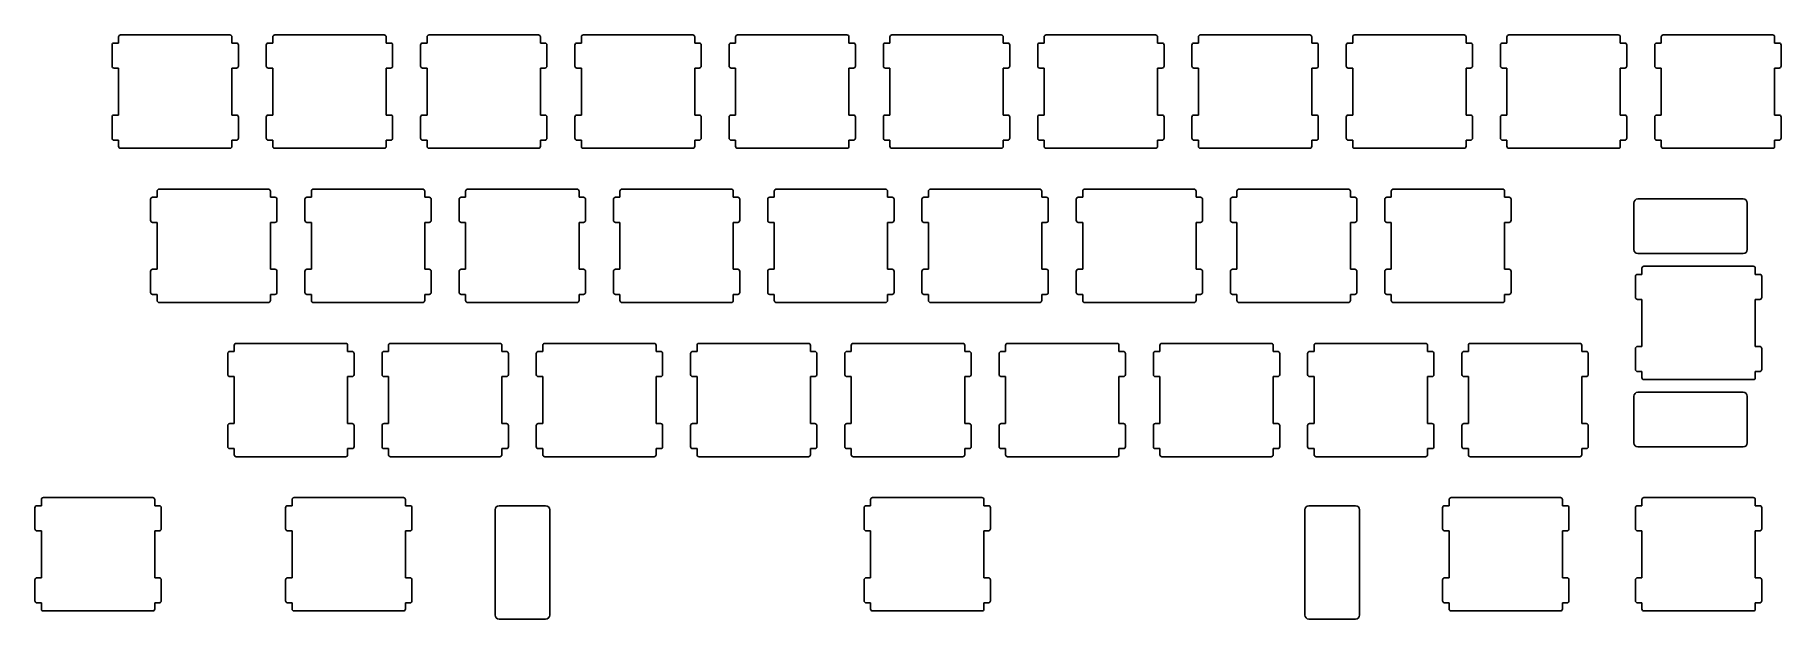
# Model space of a CAD drawing. Header units: millimetres. Extents: x 2 to 217, y -75 to -3.
import ezdxf

# ---------------------------------------------------------------- set-up
doc = ezdxf.new("R2010")
doc.units = ezdxf.units.MM

msp = doc.modelspace()

# ---------------------------------------------------------------- linework, layer by layer
for p, q in [((11.25, -3.775), (11.25, -6.375)), ((12.05, -3.525), (11.5, -3.525)), ((12.05, -2.775), (12.05, -3.525)), ((25.8, -2.525), (12.3, -2.525)), ((26.05, -3.525), (26.05, -2.775)), ((26.6, -3.525), (26.05, -3.525)), ((26.85, -6.375), (26.85, -3.775)), ((30.3, -3.775), (30.3, -6.375)), ((31.1, -3.525), (30.55, -3.525)), ((31.1, -2.775), (31.1, -3.525)), ((44.85, -2.525), (31.35, -2.525)), ((45.1, -3.525), (45.1, -2.775)), ((45.65, -3.525), (45.1, -3.525)), ((45.9, -6.375), (45.9, -3.775)), ((49.35, -3.775), (49.35, -6.375)), ((50.15, -3.525), (49.6, -3.525)), ((50.15, -2.775), (50.15, -3.525)), ((63.9, -2.525), (50.4, -2.525)), ((64.15, -3.525), (64.15, -2.775)), ((64.7, -3.525), (64.15, -3.525)), ((64.95, -6.375), (64.95, -3.775)), ((68.4, -3.775), (68.4, -6.375)), ((69.2, -3.525), (68.65, -3.525)), ((69.2, -2.775), (69.2, -3.525)), ((82.95, -2.525), (69.45, -2.525)), ((83.2, -3.525), (83.2, -2.775)), ((83.75, -3.525), (83.2, -3.525)), ((84, -6.375), (84, -3.775)), ((87.45, -3.775), (87.45, -6.375)), ((88.25, -3.525), (87.7, -3.525)), ((88.25, -2.775), (88.25, -3.525)), ((102, -2.525), (88.5, -2.525)), ((102.25, -3.525), (102.25, -2.775)), ((102.8, -3.525), (102.25, -3.525)), ((103.05, -6.375), (103.05, -3.775)), ((106.5, -3.775), (106.5, -6.375)), ((107.3, -3.525), (106.75, -3.525)), ((107.3, -2.775), (107.3, -3.525)), ((121.05, -2.525), (107.55, -2.525)), ((121.3, -3.525), (121.3, -2.775)), ((121.85, -3.525), (121.3, -3.525)), ((122.1, -6.375), (122.1, -3.775)), ((125.55, -3.775), (125.55, -6.375)), ((126.35, -3.525), (125.8, -3.525)), ((126.35, -2.775), (126.35, -3.525)), ((140.1, -2.525), (126.6, -2.525)), ((140.35, -3.525), (140.35, -2.775)), ((140.9, -3.525), (140.35, -3.525)), ((141.15, -6.375), (141.15, -3.775)), ((144.6, -3.775), (144.6, -6.375)), ((145.4, -3.525), (144.85, -3.525)), ((145.4, -2.775), (145.4, -3.525)), ((159.15, -2.525), (145.65, -2.525)), ((159.4, -3.525), (159.4, -2.775)), ((159.95, -3.525), (159.4, -3.525)), ((160.2, -6.375), (160.2, -3.775)), ((163.65, -3.775), (163.65, -6.375)), ((164.45, -3.525), (163.9, -3.525)), ((164.45, -2.775), (164.45, -3.525)), ((178.2, -2.525), (164.7, -2.525)), ((178.45, -3.525), (178.45, -2.775)), ((179, -3.525), (178.45, -3.525)), ((179.25, -6.375), (179.25, -3.775)), ((182.7, -3.775), (182.7, -6.375)), ((183.5, -3.525), (182.95, -3.525)), ((183.5, -2.775), (183.5, -3.525)), ((197.25, -2.525), (183.75, -2.525)), ((197.5, -3.525), (197.5, -2.775)), ((198.05, -3.525), (197.5, -3.525)), ((198.3, -6.375), (198.3, -3.775)), ((201.75, -3.775), (201.75, -6.375)), ((202.55, -3.525), (202, -3.525)), ((202.55, -2.775), (202.55, -3.525)), ((216.3, -2.525), (202.8, -2.525)), ((216.55, -3.525), (216.55, -2.775)), ((217.1, -3.525), (216.55, -3.525)), ((217.35, -6.375), (217.35, -3.775)), ((11.5, -6.625), (12.05, -6.625)), ((12.05, -6.625), (12.05, -12.425)), ((26.05, -12.425), (26.05, -6.625)), ((26.05, -6.625), (26.6, -6.625)), ((30.55, -6.625), (31.1, -6.625)), ((31.1, -6.625), (31.1, -12.425)), ((45.1, -12.425), (45.1, -6.625)), ((45.1, -6.625), (45.65, -6.625)), ((49.6, -6.625), (50.15, -6.625)), ((50.15, -6.625), (50.15, -12.425)), ((64.15, -12.425), (64.15, -6.625)), ((64.15, -6.625), (64.7, -6.625)), ((68.65, -6.625), (69.2, -6.625)), ((69.2, -6.625), (69.2, -12.425)), ((83.2, -12.425), (83.2, -6.625)), ((83.2, -6.625), (83.75, -6.625)), ((87.7, -6.625), (88.25, -6.625)), ((88.25, -6.625), (88.25, -12.425)), ((102.25, -12.425), (102.25, -6.625)), ((102.25, -6.625), (102.8, -6.625)), ((106.75, -6.625), (107.3, -6.625)), ((107.3, -6.625), (107.3, -12.425)), ((121.3, -12.425), (121.3, -6.625)), ((121.3, -6.625), (121.85, -6.625)), ((125.8, -6.625), (126.35, -6.625)), ((126.35, -6.625), (126.35, -12.425)), ((140.35, -12.425), (140.35, -6.625)), ((140.35, -6.625), (140.9, -6.625)), ((144.85, -6.625), (145.4, -6.625)), ((145.4, -6.625), (145.4, -12.425)), ((159.4, -12.425), (159.4, -6.625)), ((159.4, -6.625), (159.95, -6.625)), ((163.9, -6.625), (164.45, -6.625)), ((164.45, -6.625), (164.45, -12.425)), ((178.45, -12.425), (178.45, -6.625)), ((178.45, -6.625), (179, -6.625)), ((182.95, -6.625), (183.5, -6.625)), ((183.5, -6.625), (183.5, -12.425)), ((197.5, -12.425), (197.5, -6.625)), ((197.5, -6.625), (198.05, -6.625)), ((202, -6.625), (202.55, -6.625)), ((202.55, -6.625), (202.55, -12.425)), ((216.55, -12.425), (216.55, -6.625)), ((216.55, -6.625), (217.1, -6.625)), ((11.25, -12.675), (11.25, -15.275)), ((12.05, -12.425), (11.5, -12.425)), ((26.6, -12.425), (26.05, -12.425)), ((26.85, -15.275), (26.85, -12.675)), ((30.3, -12.675), (30.3, -15.275)), ((31.1, -12.425), (30.55, -12.425)), ((45.65, -12.425), (45.1, -12.425)), ((45.9, -15.275), (45.9, -12.675)), ((49.35, -12.675), (49.35, -15.275)), ((50.15, -12.425), (49.6, -12.425)), ((64.7, -12.425), (64.15, -12.425)), ((64.95, -15.275), (64.95, -12.675)), ((68.4, -12.675), (68.4, -15.275)), ((69.2, -12.425), (68.65, -12.425)), ((83.75, -12.425), (83.2, -12.425)), ((84, -15.275), (84, -12.675)), ((87.45, -12.675), (87.45, -15.275)), ((88.25, -12.425), (87.7, -12.425)), ((102.8, -12.425), (102.25, -12.425)), ((103.05, -15.275), (103.05, -12.675)), ((106.5, -12.675), (106.5, -15.275)), ((107.3, -12.425), (106.75, -12.425)), ((121.85, -12.425), (121.3, -12.425)), ((122.1, -15.275), (122.1, -12.675)), ((125.55, -12.675), (125.55, -15.275)), ((126.35, -12.425), (125.8, -12.425)), ((140.9, -12.425), (140.35, -12.425)), ((141.15, -15.275), (141.15, -12.675)), ((144.6, -12.675), (144.6, -15.275)), ((145.4, -12.425), (144.85, -12.425)), ((159.95, -12.425), (159.4, -12.425)), ((160.2, -15.275), (160.2, -12.675)), ((163.65, -12.675), (163.65, -15.275)), ((164.45, -12.425), (163.9, -12.425)), ((179, -12.425), (178.45, -12.425)), ((179.25, -15.275), (179.25, -12.675)), ((182.7, -12.675), (182.7, -15.275)), ((183.5, -12.425), (182.95, -12.425)), ((198.05, -12.425), (197.5, -12.425)), ((198.3, -15.275), (198.3, -12.675)), ((201.75, -12.675), (201.75, -15.275)), ((202.55, -12.425), (202, -12.425)), ((217.1, -12.425), (216.55, -12.425)), ((217.35, -15.275), (217.35, -12.675)), ((11.5, -15.525), (12.05, -15.525)), ((12.05, -15.525), (12.05, -16.275)), ((12.3, -16.525), (25.8, -16.525)), ((26.05, -16.275), (26.05, -15.525)), ((26.05, -15.525), (26.6, -15.525)), ((30.55, -15.525), (31.1, -15.525)), ((31.1, -15.525), (31.1, -16.275)), ((31.35, -16.525), (44.85, -16.525)), ((45.1, -16.275), (45.1, -15.525)), ((45.1, -15.525), (45.65, -15.525)), ((49.6, -15.525), (50.15, -15.525)), ((50.15, -15.525), (50.15, -16.275)), ((50.4, -16.525), (63.9, -16.525)), ((64.15, -16.275), (64.15, -15.525)), ((64.15, -15.525), (64.7, -15.525)), ((68.65, -15.525), (69.2, -15.525)), ((69.2, -15.525), (69.2, -16.275)), ((69.45, -16.525), (82.95, -16.525)), ((83.2, -16.275), (83.2, -15.525)), ((83.2, -15.525), (83.75, -15.525)), ((87.7, -15.525), (88.25, -15.525)), ((88.25, -15.525), (88.25, -16.275)), ((88.5, -16.525), (102, -16.525)), ((102.25, -16.275), (102.25, -15.525)), ((102.25, -15.525), (102.8, -15.525)), ((106.75, -15.525), (107.3, -15.525)), ((107.3, -15.525), (107.3, -16.275)), ((107.55, -16.525), (121.05, -16.525)), ((121.3, -16.275), (121.3, -15.525)), ((121.3, -15.525), (121.85, -15.525)), ((125.8, -15.525), (126.35, -15.525)), ((126.35, -15.525), (126.35, -16.275)), ((126.6, -16.525), (140.1, -16.525)), ((140.35, -16.275), (140.35, -15.525)), ((140.35, -15.525), (140.9, -15.525)), ((144.85, -15.525), (145.4, -15.525)), ((145.4, -15.525), (145.4, -16.275)), ((145.65, -16.525), (159.15, -16.525)), ((159.4, -16.275), (159.4, -15.525)), ((159.4, -15.525), (159.95, -15.525)), ((163.9, -15.525), (164.45, -15.525)), ((164.45, -15.525), (164.45, -16.275)), ((164.7, -16.525), (178.2, -16.525)), ((178.45, -16.275), (178.45, -15.525)), ((178.45, -15.525), (179, -15.525)), ((182.95, -15.525), (183.5, -15.525)), ((183.5, -15.525), (183.5, -16.275)), ((183.75, -16.525), (197.25, -16.525)), ((197.5, -16.275), (197.5, -15.525)), ((197.5, -15.525), (198.05, -15.525)), ((202, -15.525), (202.55, -15.525)), ((202.55, -15.525), (202.55, -16.275)), ((202.8, -16.525), (216.3, -16.525)), ((216.55, -16.275), (216.55, -15.525)), ((216.55, -15.525), (217.1, -15.525)), ((16.0125, -22.825), (16.0125, -25.425)), ((16.8125, -22.575), (16.2625, -22.575)), ((16.8125, -21.825), (16.8125, -22.575)), ((30.5625, -21.575), (17.0625, -21.575)), ((30.8125, -22.575), (30.8125, -21.825)), ((31.3625, -22.575), (30.8125, -22.575)), ((31.6125, -25.425), (31.6125, -22.825)), ((35.0625, -22.825), (35.0625, -25.425)), ((35.8625, -22.575), (35.3125, -22.575)), ((35.8625, -21.825), (35.8625, -22.575)), ((49.6125, -21.575), (36.1125, -21.575)), ((49.8625, -22.575), (49.8625, -21.825)), ((50.4125, -22.575), (49.8625, -22.575)), ((50.6625, -25.425), (50.6625, -22.825)), ((54.1125, -22.825), (54.1125, -25.425)), ((54.9125, -22.575), (54.3625, -22.575)), ((54.9125, -21.825), (54.9125, -22.575)), ((68.6625, -21.575), (55.1625, -21.575)), ((68.9125, -22.575), (68.9125, -21.825)), ((69.4625, -22.575), (68.9125, -22.575)), ((69.7125, -25.425), (69.7125, -22.825)), ((73.1625, -22.825), (73.1625, -25.425)), ((73.9625, -22.575), (73.4125, -22.575)), ((73.9625, -21.825), (73.9625, -22.575)), ((87.7125, -21.575), (74.2125, -21.575)), ((87.9625, -22.575), (87.9625, -21.825)), ((88.5125, -22.575), (87.9625, -22.575)), ((88.7625, -25.425), (88.7625, -22.825)), ((92.2125, -22.825), (92.2125, -25.425)), ((93.0125, -22.575), (92.4625, -22.575)), ((93.0125, -21.825), (93.0125, -22.575)), ((106.7625, -21.575), (93.2625, -21.575)), ((107.0125, -22.575), (107.0125, -21.825)), ((107.5625, -22.575), (107.0125, -22.575)), ((107.8125, -25.425), (107.8125, -22.825)), ((111.2625, -22.825), (111.2625, -25.425)), ((112.0625, -22.575), (111.5125, -22.575)), ((112.0625, -21.825), (112.0625, -22.575)), ((125.8125, -21.575), (112.3125, -21.575)), ((126.0625, -22.575), (126.0625, -21.825)), ((126.6125, -22.575), (126.0625, -22.575)), ((126.8625, -25.425), (126.8625, -22.825)), ((130.3125, -22.825), (130.3125, -25.425)), ((131.1125, -22.575), (130.5625, -22.575)), ((131.1125, -21.825), (131.1125, -22.575)), ((144.8625, -21.575), (131.3625, -21.575)), ((145.1125, -22.575), (145.1125, -21.825)), ((145.6625, -22.575), (145.1125, -22.575)), ((145.9125, -25.425), (145.9125, -22.825)), ((149.3625, -22.825), (149.3625, -25.425)), ((150.1625, -22.575), (149.6125, -22.575)), ((150.1625, -21.825), (150.1625, -22.575)), ((163.9125, -21.575), (150.4125, -21.575)), ((164.1625, -22.575), (164.1625, -21.825)), ((164.7125, -22.575), (164.1625, -22.575)), ((164.9625, -25.425), (164.9625, -22.825)), ((168.4125, -22.825), (168.4125, -25.425)), ((169.2125, -22.575), (168.6625, -22.575)), ((169.2125, -21.825), (169.2125, -22.575)), ((182.9625, -21.575), (169.4625, -21.575)), ((183.2125, -22.575), (183.2125, -21.825)), ((183.7625, -22.575), (183.2125, -22.575)), ((184.0125, -25.425), (184.0125, -22.825)), ((199.16875, -23.287), (199.16875, -29.037)), ((212.66875, -22.787), (199.66875, -22.787)), ((213.16875, -29.037), (213.16875, -23.287)), ((16.2625, -25.675), (16.8125, -25.675)), ((16.8125, -25.675), (16.8125, -31.475)), ((30.8125, -31.475), (30.8125, -25.675)), ((30.8125, -25.675), (31.3625, -25.675)), ((35.3125, -25.675), (35.8625, -25.675)), ((35.8625, -25.675), (35.8625, -31.475)), ((49.8625, -31.475), (49.8625, -25.675)), ((49.8625, -25.675), (50.4125, -25.675)), ((54.3625, -25.675), (54.9125, -25.675)), ((54.9125, -25.675), (54.9125, -31.475)), ((68.9125, -31.475), (68.9125, -25.675)), ((68.9125, -25.675), (69.4625, -25.675)), ((73.4125, -25.675), (73.9625, -25.675)), ((73.9625, -25.675), (73.9625, -31.475)), ((87.9625, -31.475), (87.9625, -25.675)), ((87.9625, -25.675), (88.5125, -25.675)), ((92.4625, -25.675), (93.0125, -25.675)), ((93.0125, -25.675), (93.0125, -31.475)), ((107.0125, -31.475), (107.0125, -25.675)), ((107.0125, -25.675), (107.5625, -25.675)), ((111.5125, -25.675), (112.0625, -25.675)), ((112.0625, -25.675), (112.0625, -31.475)), ((126.0625, -31.475), (126.0625, -25.675)), ((126.0625, -25.675), (126.6125, -25.675)), ((130.5625, -25.675), (131.1125, -25.675)), ((131.1125, -25.675), (131.1125, -31.475)), ((145.1125, -31.475), (145.1125, -25.675)), ((145.1125, -25.675), (145.6625, -25.675)), ((149.6125, -25.675), (150.1625, -25.675)), ((150.1625, -25.675), (150.1625, -31.475)), ((164.1625, -31.475), (164.1625, -25.675)), ((164.1625, -25.675), (164.7125, -25.675)), ((168.6625, -25.675), (169.2125, -25.675)), ((169.2125, -25.675), (169.2125, -31.475)), ((183.2125, -31.475), (183.2125, -25.675)), ((183.2125, -25.675), (183.7625, -25.675)), ((199.66875, -29.537), (212.66875, -29.537)), ((16.0125, -31.725), (16.0125, -34.325)), ((16.8125, -31.475), (16.2625, -31.475)), ((31.3625, -31.475), (30.8125, -31.475)), ((31.6125, -34.325), (31.6125, -31.725)), ((35.0625, -31.725), (35.0625, -34.325)), ((35.8625, -31.475), (35.3125, -31.475)), ((50.4125, -31.475), (49.8625, -31.475)), ((50.6625, -34.325), (50.6625, -31.725)), ((54.1125, -31.725), (54.1125, -34.325)), ((54.9125, -31.475), (54.3625, -31.475)), ((69.4625, -31.475), (68.9125, -31.475)), ((69.7125, -34.325), (69.7125, -31.725)), ((73.1625, -31.725), (73.1625, -34.325)), ((73.9625, -31.475), (73.4125, -31.475)), ((88.5125, -31.475), (87.9625, -31.475)), ((88.7625, -34.325), (88.7625, -31.725)), ((92.2125, -31.725), (92.2125, -34.325)), ((93.0125, -31.475), (92.4625, -31.475)), ((107.5625, -31.475), (107.0125, -31.475)), ((107.8125, -34.325), (107.8125, -31.725)), ((111.2625, -31.725), (111.2625, -34.325)), ((112.0625, -31.475), (111.5125, -31.475)), ((126.6125, -31.475), (126.0625, -31.475)), ((126.8625, -34.325), (126.8625, -31.725)), ((130.3125, -31.725), (130.3125, -34.325)), ((131.1125, -31.475), (130.5625, -31.475)), ((145.6625, -31.475), (145.1125, -31.475)), ((145.9125, -34.325), (145.9125, -31.725)), ((149.3625, -31.725), (149.3625, -34.325)), ((150.1625, -31.475), (149.6125, -31.475)), ((164.7125, -31.475), (164.1625, -31.475)), ((164.9625, -34.325), (164.9625, -31.725)), ((168.4125, -31.725), (168.4125, -34.325)), ((169.2125, -31.475), (168.6625, -31.475)), ((183.7625, -31.475), (183.2125, -31.475)), ((184.0125, -34.325), (184.0125, -31.725)), ((200.16875, -32.1), (199.61875, -32.1)), ((200.16875, -31.35), (200.16875, -32.1)), ((213.91875, -31.1), (200.41875, -31.1)), ((214.16875, -32.1), (214.16875, -31.35)), ((214.71875, -32.1), (214.16875, -32.1)), ((199.36875, -32.35), (199.36875, -34.95)), ((214.96875, -34.95), (214.96875, -32.35)), ((16.2625, -34.575), (16.8125, -34.575)), ((16.8125, -34.575), (16.8125, -35.325)), ((17.0625, -35.575), (30.5625, -35.575)), ((30.8125, -35.325), (30.8125, -34.575)), ((30.8125, -34.575), (31.3625, -34.575)), ((35.3125, -34.575), (35.8625, -34.575)), ((35.8625, -34.575), (35.8625, -35.325)), ((36.1125, -35.575), (49.6125, -35.575)), ((49.8625, -35.325), (49.8625, -34.575)), ((49.8625, -34.575), (50.4125, -34.575)), ((54.3625, -34.575), (54.9125, -34.575)), ((54.9125, -34.575), (54.9125, -35.325)), ((55.1625, -35.575), (68.6625, -35.575)), ((68.9125, -35.325), (68.9125, -34.575)), ((68.9125, -34.575), (69.4625, -34.575)), ((73.4125, -34.575), (73.9625, -34.575)), ((73.9625, -34.575), (73.9625, -35.325)), ((74.2125, -35.575), (87.7125, -35.575)), ((87.9625, -35.325), (87.9625, -34.575)), ((87.9625, -34.575), (88.5125, -34.575)), ((92.4625, -34.575), (93.0125, -34.575)), ((93.0125, -34.575), (93.0125, -35.325)), ((93.2625, -35.575), (106.7625, -35.575)), ((107.0125, -35.325), (107.0125, -34.575)), ((107.0125, -34.575), (107.5625, -34.575)), ((111.5125, -34.575), (112.0625, -34.575)), ((112.0625, -34.575), (112.0625, -35.325)), ((112.3125, -35.575), (125.8125, -35.575)), ((126.0625, -35.325), (126.0625, -34.575)), ((126.0625, -34.575), (126.6125, -34.575)), ((130.5625, -34.575), (131.1125, -34.575)), ((131.1125, -34.575), (131.1125, -35.325)), ((131.3625, -35.575), (144.8625, -35.575)), ((145.1125, -35.325), (145.1125, -34.575)), ((145.1125, -34.575), (145.6625, -34.575)), ((149.6125, -34.575), (150.1625, -34.575)), ((150.1625, -34.575), (150.1625, -35.325)), ((150.4125, -35.575), (163.9125, -35.575)), ((164.1625, -35.325), (164.1625, -34.575)), ((164.1625, -34.575), (164.7125, -34.575)), ((168.6625, -34.575), (169.2125, -34.575)), ((169.2125, -34.575), (169.2125, -35.325)), ((169.4625, -35.575), (182.9625, -35.575)), ((183.2125, -35.325), (183.2125, -34.575)), ((183.2125, -34.575), (183.7625, -34.575)), ((199.61875, -35.2), (200.16875, -35.2)), ((200.16875, -35.2), (200.16875, -41)), ((214.16875, -41), (214.16875, -35.2)), ((214.16875, -35.2), (214.71875, -35.2)), ((26.3375, -40.875), (26.3375, -41.625)), ((40.0875, -40.625), (26.5875, -40.625)), ((40.3375, -41.625), (40.3375, -40.875)), ((45.3875, -40.875), (45.3875, -41.625)), ((59.1375, -40.625), (45.6375, -40.625)), ((59.3875, -41.625), (59.3875, -40.875)), ((64.4375, -40.875), (64.4375, -41.625)), ((78.1875, -40.625), (64.6875, -40.625)), ((78.4375, -41.625), (78.4375, -40.875)), ((83.4875, -40.875), (83.4875, -41.625)), ((97.2375, -40.625), (83.7375, -40.625)), ((97.4875, -41.625), (97.4875, -40.875)), ((102.5375, -40.875), (102.5375, -41.625)), ((116.2875, -40.625), (102.7875, -40.625)), ((116.5375, -41.625), (116.5375, -40.875)), ((121.5875, -40.875), (121.5875, -41.625)), ((135.3375, -40.625), (121.8375, -40.625)), ((135.5875, -41.625), (135.5875, -40.875)), ((140.6375, -40.875), (140.6375, -41.625)), ((154.3875, -40.625), (140.8875, -40.625)), ((154.6375, -41.625), (154.6375, -40.875)), ((159.6875, -40.875), (159.6875, -41.625)), ((173.4375, -40.625), (159.9375, -40.625)), ((173.6875, -41.625), (173.6875, -40.875)), ((178.7375, -40.875), (178.7375, -41.625)), ((192.4875, -40.625), (178.9875, -40.625)), ((192.7375, -41.625), (192.7375, -40.875)), ((25.5375, -41.875), (25.5375, -44.475)), ((26.3375, -41.625), (25.7875, -41.625)), ((40.8875, -41.625), (40.3375, -41.625)), ((41.1375, -44.475), (41.1375, -41.875)), ((44.5875, -41.875), (44.5875, -44.475)), ((45.3875, -41.625), (44.8375, -41.625)), ((59.9375, -41.625), (59.3875, -41.625)), ((60.1875, -44.475), (60.1875, -41.875)), ((63.6375, -41.875), (63.6375, -44.475)), ((64.4375, -41.625), (63.8875, -41.625)), ((78.9875, -41.625), (78.4375, -41.625)), ((79.2375, -44.475), (79.2375, -41.875)), ((82.6875, -41.875), (82.6875, -44.475)), ((83.4875, -41.625), (82.9375, -41.625)), ((98.0375, -41.625), (97.4875, -41.625)), ((98.2875, -44.475), (98.2875, -41.875)), ((101.7375, -41.875), (101.7375, -44.475)), ((102.5375, -41.625), (101.9875, -41.625)), ((117.0875, -41.625), (116.5375, -41.625)), ((117.3375, -44.475), (117.3375, -41.875)), ((120.7875, -41.875), (120.7875, -44.475)), ((121.5875, -41.625), (121.0375, -41.625)), ((136.1375, -41.625), (135.5875, -41.625)), ((136.3875, -44.475), (136.3875, -41.875)), ((139.8375, -41.875), (139.8375, -44.475)), ((140.6375, -41.625), (140.0875, -41.625)), ((155.1875, -41.625), (154.6375, -41.625)), ((155.4375, -44.475), (155.4375, -41.875)), ((158.8875, -41.875), (158.8875, -44.475)), ((159.6875, -41.625), (159.1375, -41.625)), ((174.2375, -41.625), (173.6875, -41.625)), ((174.4875, -44.475), (174.4875, -41.875)), ((177.9375, -41.875), (177.9375, -44.475)), ((178.7375, -41.625), (178.1875, -41.625)), ((193.2875, -41.625), (192.7375, -41.625)), ((193.5375, -44.475), (193.5375, -41.875)), ((199.36875, -41.25), (199.36875, -43.85)), ((200.16875, -41), (199.61875, -41)), ((214.71875, -41), (214.16875, -41)), ((214.96875, -43.85), (214.96875, -41.25)), ((25.7875, -44.725), (26.3375, -44.725)), ((26.3375, -44.725), (26.3375, -50.525)), ((40.3375, -50.525), (40.3375, -44.725)), ((40.3375, -44.725), (40.8875, -44.725)), ((44.8375, -44.725), (45.3875, -44.725)), ((45.3875, -44.725), (45.3875, -50.525)), ((59.3875, -50.525), (59.3875, -44.725)), ((59.3875, -44.725), (59.9375, -44.725)), ((63.8875, -44.725), (64.4375, -44.725)), ((64.4375, -44.725), (64.4375, -50.525)), ((78.4375, -50.525), (78.4375, -44.725)), ((78.4375, -44.725), (78.9875, -44.725)), ((82.9375, -44.725), (83.4875, -44.725)), ((83.4875, -44.725), (83.4875, -50.525)), ((97.4875, -50.525), (97.4875, -44.725)), ((97.4875, -44.725), (98.0375, -44.725)), ((101.9875, -44.725), (102.5375, -44.725)), ((102.5375, -44.725), (102.5375, -50.525)), ((116.5375, -50.525), (116.5375, -44.725)), ((116.5375, -44.725), (117.0875, -44.725)), ((121.0375, -44.725), (121.5875, -44.725)), ((121.5875, -44.725), (121.5875, -50.525)), ((135.5875, -50.525), (135.5875, -44.725)), ((135.5875, -44.725), (136.1375, -44.725)), ((140.0875, -44.725), (140.6375, -44.725)), ((140.6375, -44.725), (140.6375, -50.525)), ((154.6375, -50.525), (154.6375, -44.725)), ((154.6375, -44.725), (155.1875, -44.725)), ((159.1375, -44.725), (159.6875, -44.725)), ((159.6875, -44.725), (159.6875, -50.525)), ((173.6875, -50.525), (173.6875, -44.725)), ((173.6875, -44.725), (174.2375, -44.725)), ((178.1875, -44.725), (178.7375, -44.725)), ((178.7375, -44.725), (178.7375, -50.525)), ((192.7375, -50.525), (192.7375, -44.725)), ((192.7375, -44.725), (193.2875, -44.725)), ((199.61875, -44.1), (200.16875, -44.1)), ((200.16875, -44.1), (200.16875, -44.85)), ((200.41875, -45.1), (213.91875, -45.1)), ((214.16875, -44.85), (214.16875, -44.1)), ((214.16875, -44.1), (214.71875, -44.1)), ((199.16875, -47.163), (199.16875, -52.913)), ((212.66875, -46.663), (199.66875, -46.663)), ((213.16875, -52.913), (213.16875, -47.163)), ((25.5375, -50.775), (25.5375, -53.375)), ((26.3375, -50.525), (25.7875, -50.525)), ((40.8875, -50.525), (40.3375, -50.525)), ((41.1375, -53.375), (41.1375, -50.775)), ((44.5875, -50.775), (44.5875, -53.375)), ((45.3875, -50.525), (44.8375, -50.525)), ((59.9375, -50.525), (59.3875, -50.525)), ((60.1875, -53.375), (60.1875, -50.775)), ((63.6375, -50.775), (63.6375, -53.375)), ((64.4375, -50.525), (63.8875, -50.525)), ((78.9875, -50.525), (78.4375, -50.525)), ((79.2375, -53.375), (79.2375, -50.775)), ((82.6875, -50.775), (82.6875, -53.375)), ((83.4875, -50.525), (82.9375, -50.525)), ((98.0375, -50.525), (97.4875, -50.525)), ((98.2875, -53.375), (98.2875, -50.775)), ((101.7375, -50.775), (101.7375, -53.375)), ((102.5375, -50.525), (101.9875, -50.525)), ((117.0875, -50.525), (116.5375, -50.525)), ((117.3375, -53.375), (117.3375, -50.775)), ((120.7875, -50.775), (120.7875, -53.375)), ((121.5875, -50.525), (121.0375, -50.525)), ((136.1375, -50.525), (135.5875, -50.525)), ((136.3875, -53.375), (136.3875, -50.775)), ((139.8375, -50.775), (139.8375, -53.375)), ((140.6375, -50.525), (140.0875, -50.525)), ((155.1875, -50.525), (154.6375, -50.525)), ((155.4375, -53.375), (155.4375, -50.775)), ((158.8875, -50.775), (158.8875, -53.375)), ((159.6875, -50.525), (159.1375, -50.525)), ((174.2375, -50.525), (173.6875, -50.525)), ((174.4875, -53.375), (174.4875, -50.775)), ((177.9375, -50.775), (177.9375, -53.375)), ((178.7375, -50.525), (178.1875, -50.525)), ((193.2875, -50.525), (192.7375, -50.525)), ((193.5375, -53.375), (193.5375, -50.775)), ((25.7875, -53.625), (26.3375, -53.625)), ((26.3375, -53.625), (26.3375, -54.375)), ((40.3375, -54.375), (40.3375, -53.625)), ((40.3375, -53.625), (40.8875, -53.625)), ((44.8375, -53.625), (45.3875, -53.625)), ((45.3875, -53.625), (45.3875, -54.375)), ((59.3875, -54.375), (59.3875, -53.625)), ((59.3875, -53.625), (59.9375, -53.625)), ((63.8875, -53.625), (64.4375, -53.625)), ((64.4375, -53.625), (64.4375, -54.375)), ((78.4375, -54.375), (78.4375, -53.625)), ((78.4375, -53.625), (78.9875, -53.625)), ((82.9375, -53.625), (83.4875, -53.625)), ((83.4875, -53.625), (83.4875, -54.375)), ((97.4875, -54.375), (97.4875, -53.625)), ((97.4875, -53.625), (98.0375, -53.625)), ((101.9875, -53.625), (102.5375, -53.625)), ((102.5375, -53.625), (102.5375, -54.375)), ((116.5375, -54.375), (116.5375, -53.625)), ((116.5375, -53.625), (117.0875, -53.625)), ((121.0375, -53.625), (121.5875, -53.625)), ((121.5875, -53.625), (121.5875, -54.375)), ((135.5875, -54.375), (135.5875, -53.625)), ((135.5875, -53.625), (136.1375, -53.625)), ((140.0875, -53.625), (140.6375, -53.625)), ((140.6375, -53.625), (140.6375, -54.375)), ((154.6375, -54.375), (154.6375, -53.625)), ((154.6375, -53.625), (155.1875, -53.625)), ((159.1375, -53.625), (159.6875, -53.625)), ((159.6875, -53.625), (159.6875, -54.375)), ((173.6875, -54.375), (173.6875, -53.625)), ((173.6875, -53.625), (174.2375, -53.625)), ((178.1875, -53.625), (178.7375, -53.625)), ((178.7375, -53.625), (178.7375, -54.375)), ((192.7375, -54.375), (192.7375, -53.625)), ((192.7375, -53.625), (193.2875, -53.625)), ((199.66875, -53.413), (212.66875, -53.413)), ((26.5875, -54.625), (40.0875, -54.625)), ((45.6375, -54.625), (59.1375, -54.625)), ((64.6875, -54.625), (78.1875, -54.625)), ((83.7375, -54.625), (97.2375, -54.625)), ((102.7875, -54.625), (116.2875, -54.625)), ((121.8375, -54.625), (135.3375, -54.625)), ((140.8875, -54.625), (154.3875, -54.625)), ((159.9375, -54.625), (173.4375, -54.625)), ((178.9875, -54.625), (192.4875, -54.625)), ((2.525, -59.925), (2.525, -60.675)), ((16.275, -59.675), (2.775, -59.675)), ((16.525, -60.675), (16.525, -59.925)), ((33.48125, -59.925), (33.48125, -60.675)), ((47.23125, -59.675), (33.73125, -59.675)), ((47.48125, -60.675), (47.48125, -59.925)), ((104.91875, -59.925), (104.91875, -60.675)), ((118.66875, -59.675), (105.16875, -59.675)), ((118.91875, -60.675), (118.91875, -59.925)), ((176.35625, -59.925), (176.35625, -60.675)), ((190.10625, -59.675), (176.60625, -59.675)), ((190.35625, -60.675), (190.35625, -59.925)), ((200.16875, -59.925), (200.16875, -60.675)), ((213.91875, -59.675), (200.41875, -59.675)), ((214.16875, -60.675), (214.16875, -59.925)), ((1.725, -60.925), (1.725, -63.525)), ((2.525, -60.675), (1.975, -60.675)), ((17.075, -60.675), (16.525, -60.675)), ((17.325, -63.525), (17.325, -60.925)), ((32.68125, -60.925), (32.68125, -63.525)), ((33.48125, -60.675), (32.93125, -60.675)), ((48.03125, -60.675), (47.48125, -60.675)), ((48.28125, -63.525), (48.28125, -60.925)), ((58.54375, -61.175), (58.54375, -74.175)), ((64.79375, -60.675), (59.04375, -60.675)), ((65.29375, -74.175), (65.29375, -61.175)), ((104.11875, -60.925), (104.11875, -63.525)), ((104.91875, -60.675), (104.36875, -60.675)), ((119.46875, -60.675), (118.91875, -60.675)), ((119.71875, -63.525), (119.71875, -60.925)), ((158.54375, -61.175), (158.54375, -74.175)), ((164.79375, -60.675), (159.04375, -60.675)), ((165.29375, -74.175), (165.29375, -61.175)), ((175.55625, -60.925), (175.55625, -63.525)), ((176.35625, -60.675), (175.80625, -60.675)), ((190.90625, -60.675), (190.35625, -60.675)), ((191.15625, -63.525), (191.15625, -60.925)), ((199.36875, -60.925), (199.36875, -63.525)), ((200.16875, -60.675), (199.61875, -60.675)), ((214.71875, -60.675), (214.16875, -60.675)), ((214.96875, -63.525), (214.96875, -60.925)), ((1.975, -63.775), (2.525, -63.775)), ((2.525, -63.775), (2.525, -69.575)), ((16.525, -69.575), (16.525, -63.775)), ((16.525, -63.775), (17.075, -63.775)), ((32.93125, -63.775), (33.48125, -63.775)), ((33.48125, -63.775), (33.48125, -69.575)), ((47.48125, -69.575), (47.48125, -63.775)), ((47.48125, -63.775), (48.03125, -63.775)), ((104.36875, -63.775), (104.91875, -63.775)), ((104.91875, -63.775), (104.91875, -69.575)), ((118.91875, -69.575), (118.91875, -63.775)), ((118.91875, -63.775), (119.46875, -63.775)), ((175.80625, -63.775), (176.35625, -63.775)), ((176.35625, -63.775), (176.35625, -69.575)), ((190.35625, -69.575), (190.35625, -63.775)), ((190.35625, -63.775), (190.90625, -63.775)), ((199.61875, -63.775), (200.16875, -63.775)), ((200.16875, -63.775), (200.16875, -69.575)), ((214.16875, -69.575), (214.16875, -63.775)), ((214.16875, -63.775), (214.71875, -63.775)), ((1.725, -69.825), (1.725, -72.425)), ((2.525, -69.575), (1.975, -69.575)), ((17.075, -69.575), (16.525, -69.575)), ((17.325, -72.425), (17.325, -69.825)), ((32.68125, -69.825), (32.68125, -72.425)), ((33.48125, -69.575), (32.93125, -69.575)), ((48.03125, -69.575), (47.48125, -69.575)), ((48.28125, -72.425), (48.28125, -69.825)), ((104.11875, -69.825), (104.11875, -72.425)), ((104.91875, -69.575), (104.36875, -69.575)), ((119.46875, -69.575), (118.91875, -69.575)), ((119.71875, -72.425), (119.71875, -69.825)), ((175.55625, -69.825), (175.55625, -72.425)), ((176.35625, -69.575), (175.80625, -69.575)), ((190.90625, -69.575), (190.35625, -69.575)), ((191.15625, -72.425), (191.15625, -69.825)), ((199.36875, -69.825), (199.36875, -72.425)), ((200.16875, -69.575), (199.61875, -69.575)), ((214.71875, -69.575), (214.16875, -69.575)), ((214.96875, -72.425), (214.96875, -69.825)), ((1.975, -72.675), (2.525, -72.675)), ((2.525, -72.675), (2.525, -73.425)), ((16.525, -73.425), (16.525, -72.675)), ((16.525, -72.675), (17.075, -72.675)), ((32.93125, -72.675), (33.48125, -72.675)), ((33.48125, -72.675), (33.48125, -73.425)), ((47.48125, -73.425), (47.48125, -72.675)), ((47.48125, -72.675), (48.03125, -72.675)), ((104.36875, -72.675), (104.91875, -72.675)), ((104.91875, -72.675), (104.91875, -73.425)), ((118.91875, -73.425), (118.91875, -72.675)), ((118.91875, -72.675), (119.46875, -72.675)), ((175.80625, -72.675), (176.35625, -72.675)), ((176.35625, -72.675), (176.35625, -73.425)), ((190.35625, -73.425), (190.35625, -72.675)), ((190.35625, -72.675), (190.90625, -72.675)), ((199.61875, -72.675), (200.16875, -72.675)), ((200.16875, -72.675), (200.16875, -73.425)), ((214.16875, -73.425), (214.16875, -72.675)), ((214.16875, -72.675), (214.71875, -72.675)), ((2.775, -73.675), (16.275, -73.675)), ((33.73125, -73.675), (47.23125, -73.675)), ((59.04375, -74.675), (64.79375, -74.675)), ((105.16875, -73.675), (118.66875, -73.675)), ((159.04375, -74.675), (164.79375, -74.675)), ((176.60625, -73.675), (190.10625, -73.675)), ((200.41875, -73.675), (213.91875, -73.675))]:
    msp.add_line(p, q)
for centre, radius, start, end in [((11.5, -3.775), 0.25, 90, 180), ((12.3, -2.775), 0.25, 90, 180), ((25.8, -2.775), 0.25, 0, 90), ((26.6, -3.775), 0.25, 0, 90), ((30.55, -3.775), 0.25, 90, 180), ((31.35, -2.775), 0.25, 90, 180), ((44.85, -2.775), 0.25, 0, 90), ((45.65, -3.775), 0.25, 0, 90), ((49.6, -3.775), 0.25, 90, 180), ((50.4, -2.775), 0.25, 90, 180), ((63.9, -2.775), 0.25, 0, 90), ((64.7, -3.775), 0.25, 0, 90), ((68.65, -3.775), 0.25, 90, 180), ((69.45, -2.775), 0.25, 90, 180), ((82.95, -2.775), 0.25, 0, 90), ((83.75, -3.775), 0.25, 0, 90), ((87.7, -3.775), 0.25, 90, 180), ((88.5, -2.775), 0.25, 90, 180), ((102, -2.775), 0.25, 0, 90), ((102.8, -3.775), 0.25, 0, 90), ((106.75, -3.775), 0.25, 90, 180), ((107.55, -2.775), 0.25, 90, 180), ((121.05, -2.775), 0.25, 0, 90), ((121.85, -3.775), 0.25, 0, 90), ((125.8, -3.775), 0.25, 90, 180), ((126.6, -2.775), 0.25, 90, 180), ((140.1, -2.775), 0.25, 0, 90), ((140.9, -3.775), 0.25, 0, 90), ((144.85, -3.775), 0.25, 90, 180), ((145.65, -2.775), 0.25, 90, 180), ((159.15, -2.775), 0.25, 0, 90), ((159.95, -3.775), 0.25, 0, 90), ((163.9, -3.775), 0.25, 90, 180), ((164.7, -2.775), 0.25, 90, 180), ((178.2, -2.775), 0.25, 0, 90), ((179, -3.775), 0.25, 0, 90), ((182.95, -3.775), 0.25, 90, 180), ((183.75, -2.775), 0.25, 90, 180), ((197.25, -2.775), 0.25, 0, 90), ((198.05, -3.775), 0.25, 0, 90), ((202, -3.775), 0.25, 90, 180), ((202.8, -2.775), 0.25, 90, 180), ((216.3, -2.775), 0.25, 0, 90), ((217.1, -3.775), 0.25, 0, 90), ((11.5, -6.375), 0.25, 180, 270), ((26.6, -6.375), 0.25, 270, 0), ((30.55, -6.375), 0.25, 180, 270), ((45.65, -6.375), 0.25, 270, 0), ((49.6, -6.375), 0.25, 180, 270), ((64.7, -6.375), 0.25, 270, 0), ((68.65, -6.375), 0.25, 180, 270), ((83.75, -6.375), 0.25, 270, 0), ((87.7, -6.375), 0.25, 180, 270), ((102.8, -6.375), 0.25, 270, 0), ((106.75, -6.375), 0.25, 180, 270), ((121.85, -6.375), 0.25, 270, 0), ((125.8, -6.375), 0.25, 180, 270), ((140.9, -6.375), 0.25, 270, 0), ((144.85, -6.375), 0.25, 180, 270), ((159.95, -6.375), 0.25, 270, 0), ((163.9, -6.375), 0.25, 180, 270), ((179, -6.375), 0.25, 270, 0), ((182.95, -6.375), 0.25, 180, 270), ((198.05, -6.375), 0.25, 270, 0), ((202, -6.375), 0.25, 180, 270), ((217.1, -6.375), 0.25, 270, 0), ((11.5, -12.675), 0.25, 90, 180), ((26.6, -12.675), 0.25, 0, 90), ((30.55, -12.675), 0.25, 90, 180), ((45.65, -12.675), 0.25, 0, 90), ((49.6, -12.675), 0.25, 90, 180), ((64.7, -12.675), 0.25, 0, 90), ((68.65, -12.675), 0.25, 90, 180), ((83.75, -12.675), 0.25, 0, 90), ((87.7, -12.675), 0.25, 90, 180), ((102.8, -12.675), 0.25, 0, 90), ((106.75, -12.675), 0.25, 90, 180), ((121.85, -12.675), 0.25, 0, 90), ((125.8, -12.675), 0.25, 90, 180), ((140.9, -12.675), 0.25, 0, 90), ((144.85, -12.675), 0.25, 90, 180), ((159.95, -12.675), 0.25, 0, 90), ((163.9, -12.675), 0.25, 90, 180), ((179, -12.675), 0.25, 0, 90), ((182.95, -12.675), 0.25, 90, 180), ((198.05, -12.675), 0.25, 0, 90), ((202, -12.675), 0.25, 90, 180), ((217.1, -12.675), 0.25, 0, 90), ((11.5, -15.275), 0.25, 180, 270), ((12.3, -16.275), 0.25, 180, 270), ((25.8, -16.275), 0.25, 270, 0), ((26.6, -15.275), 0.25, 270, 0), ((30.55, -15.275), 0.25, 180, 270), ((31.35, -16.275), 0.25, 180, 270), ((44.85, -16.275), 0.25, 270, 0), ((45.65, -15.275), 0.25, 270, 0), ((49.6, -15.275), 0.25, 180, 270), ((50.4, -16.275), 0.25, 180, 270), ((63.9, -16.275), 0.25, 270, 0), ((64.7, -15.275), 0.25, 270, 0), ((68.65, -15.275), 0.25, 180, 270), ((69.45, -16.275), 0.25, 180, 270), ((82.95, -16.275), 0.25, 270, 0), ((83.75, -15.275), 0.25, 270, 0), ((87.7, -15.275), 0.25, 180, 270), ((88.5, -16.275), 0.25, 180, 270), ((102, -16.275), 0.25, 270, 0), ((102.8, -15.275), 0.25, 270, 0), ((106.75, -15.275), 0.25, 180, 270), ((107.55, -16.275), 0.25, 180, 270), ((121.05, -16.275), 0.25, 270, 0), ((121.85, -15.275), 0.25, 270, 0), ((125.8, -15.275), 0.25, 180, 270), ((126.6, -16.275), 0.25, 180, 270), ((140.1, -16.275), 0.25, 270, 0), ((140.9, -15.275), 0.25, 270, 0), ((144.85, -15.275), 0.25, 180, 270), ((145.65, -16.275), 0.25, 180, 270), ((159.15, -16.275), 0.25, 270, 0), ((159.95, -15.275), 0.25, 270, 0), ((163.9, -15.275), 0.25, 180, 270), ((164.7, -16.275), 0.25, 180, 270), ((178.2, -16.275), 0.25, 270, 0), ((179, -15.275), 0.25, 270, 0), ((182.95, -15.275), 0.25, 180, 270), ((183.75, -16.275), 0.25, 180, 270), ((197.25, -16.275), 0.25, 270, 0), ((198.05, -15.275), 0.25, 270, 0), ((202, -15.275), 0.25, 180, 270), ((202.8, -16.275), 0.25, 180, 270), ((216.3, -16.275), 0.25, 270, 0), ((217.1, -15.275), 0.25, 270, 0), ((16.2625, -22.825), 0.25, 90, 180), ((17.0625, -21.825), 0.25, 90, 180), ((30.5625, -21.825), 0.25, 0, 90), ((31.3625, -22.825), 0.25, 0, 90), ((35.3125, -22.825), 0.25, 90, 180), ((36.1125, -21.825), 0.25, 90, 180), ((49.6125, -21.825), 0.25, 0, 90), ((50.4125, -22.825), 0.25, 0, 90), ((54.3625, -22.825), 0.25, 90, 180), ((55.1625, -21.825), 0.25, 90, 180), ((68.6625, -21.825), 0.25, 0, 90), ((69.4625, -22.825), 0.25, 0, 90), ((73.4125, -22.825), 0.25, 90, 180), ((74.2125, -21.825), 0.25, 90, 180), ((87.7125, -21.825), 0.25, 0, 90), ((88.5125, -22.825), 0.25, 0, 90), ((92.4625, -22.825), 0.25, 90, 180), ((93.2625, -21.825), 0.25, 90, 180), ((106.7625, -21.825), 0.25, 0, 90), ((107.5625, -22.825), 0.25, 0, 90), ((111.5125, -22.825), 0.25, 90, 180), ((112.3125, -21.825), 0.25, 90, 180), ((125.8125, -21.825), 0.25, 0, 90), ((126.6125, -22.825), 0.25, 0, 90), ((130.5625, -22.825), 0.25, 90, 180), ((131.3625, -21.825), 0.25, 90, 180), ((144.8625, -21.825), 0.25, 0, 90), ((145.6625, -22.825), 0.25, 0, 90), ((149.6125, -22.825), 0.25, 90, 180), ((150.4125, -21.825), 0.25, 90, 180), ((163.9125, -21.825), 0.25, 0, 90), ((164.7125, -22.825), 0.25, 0, 90), ((168.6625, -22.825), 0.25, 90, 180), ((169.4625, -21.825), 0.25, 90, 180), ((182.9625, -21.825), 0.25, 0, 90), ((183.7625, -22.825), 0.25, 0, 90), ((199.66875, -23.287), 0.5, 90, 180), ((212.66875, -23.287), 0.5, 0, 90), ((16.2625, -25.425), 0.25, 180, 270), ((31.3625, -25.425), 0.25, 270, 0), ((35.3125, -25.425), 0.25, 180, 270), ((50.4125, -25.425), 0.25, 270, 0), ((54.3625, -25.425), 0.25, 180, 270), ((69.4625, -25.425), 0.25, 270, 0), ((73.4125, -25.425), 0.25, 180, 270), ((88.5125, -25.425), 0.25, 270, 0), ((92.4625, -25.425), 0.25, 180, 270), ((107.5625, -25.425), 0.25, 270, 0), ((111.5125, -25.425), 0.25, 180, 270), ((126.6125, -25.425), 0.25, 270, 0), ((130.5625, -25.425), 0.25, 180, 270), ((145.6625, -25.425), 0.25, 270, 0), ((149.6125, -25.425), 0.25, 180, 270), ((164.7125, -25.425), 0.25, 270, 0), ((168.6625, -25.425), 0.25, 180, 270), ((183.7625, -25.425), 0.25, 270, 0), ((199.66875, -29.037), 0.5, 180, 270), ((212.66875, -29.037), 0.5, 270, 0), ((16.2625, -31.725), 0.25, 90, 180), ((31.3625, -31.725), 0.25, 0, 90), ((35.3125, -31.725), 0.25, 90, 180), ((50.4125, -31.725), 0.25, 0, 90), ((54.3625, -31.725), 0.25, 90, 180), ((69.4625, -31.725), 0.25, 0, 90), ((73.4125, -31.725), 0.25, 90, 180), ((88.5125, -31.725), 0.25, 0, 90), ((92.4625, -31.725), 0.25, 90, 180), ((107.5625, -31.725), 0.25, 0, 90), ((111.5125, -31.725), 0.25, 90, 180), ((126.6125, -31.725), 0.25, 0, 90), ((130.5625, -31.725), 0.25, 90, 180), ((145.6625, -31.725), 0.25, 0, 90), ((149.6125, -31.725), 0.25, 90, 180), ((164.7125, -31.725), 0.25, 0, 90), ((168.6625, -31.725), 0.25, 90, 180), ((183.7625, -31.725), 0.25, 0, 90), ((199.61875, -32.35), 0.25, 90, 180), ((200.41875, -31.35), 0.25, 90, 180), ((213.91875, -31.35), 0.25, 0, 90), ((214.71875, -32.35), 0.25, 0, 90), ((16.2625, -34.325), 0.25, 180, 270), ((31.3625, -34.325), 0.25, 270, 0), ((35.3125, -34.325), 0.25, 180, 270), ((50.4125, -34.325), 0.25, 270, 0), ((54.3625, -34.325), 0.25, 180, 270), ((69.4625, -34.325), 0.25, 270, 0), ((73.4125, -34.325), 0.25, 180, 270), ((88.5125, -34.325), 0.25, 270, 0), ((92.4625, -34.325), 0.25, 180, 270), ((107.5625, -34.325), 0.25, 270, 0), ((111.5125, -34.325), 0.25, 180, 270), ((126.6125, -34.325), 0.25, 270, 0), ((130.5625, -34.325), 0.25, 180, 270), ((145.6625, -34.325), 0.25, 270, 0), ((149.6125, -34.325), 0.25, 180, 270), ((164.7125, -34.325), 0.25, 270, 0), ((168.6625, -34.325), 0.25, 180, 270), ((183.7625, -34.325), 0.25, 270, 0), ((17.0625, -35.325), 0.25, 180, 270), ((30.5625, -35.325), 0.25, 270, 0), ((36.1125, -35.325), 0.25, 180, 270), ((49.6125, -35.325), 0.25, 270, 0), ((55.1625, -35.325), 0.25, 180, 270), ((68.6625, -35.325), 0.25, 270, 0), ((74.2125, -35.325), 0.25, 180, 270), ((87.7125, -35.325), 0.25, 270, 0), ((93.2625, -35.325), 0.25, 180, 270), ((106.7625, -35.325), 0.25, 270, 0), ((112.3125, -35.325), 0.25, 180, 270), ((125.8125, -35.325), 0.25, 270, 0), ((131.3625, -35.325), 0.25, 180, 270), ((144.8625, -35.325), 0.25, 270, 0), ((150.4125, -35.325), 0.25, 180, 270), ((163.9125, -35.325), 0.25, 270, 0), ((169.4625, -35.325), 0.25, 180, 270), ((182.9625, -35.325), 0.25, 270, 0), ((199.61875, -34.95), 0.25, 180, 270), ((214.71875, -34.95), 0.25, 270, 0), ((26.5875, -40.875), 0.25, 90, 180), ((40.0875, -40.875), 0.25, 0, 90), ((45.6375, -40.875), 0.25, 90, 180), ((59.1375, -40.875), 0.25, 0, 90), ((64.6875, -40.875), 0.25, 90, 180), ((78.1875, -40.875), 0.25, 0, 90), ((83.7375, -40.875), 0.25, 90, 180), ((97.2375, -40.875), 0.25, 0, 90), ((102.7875, -40.875), 0.25, 90, 180), ((116.2875, -40.875), 0.25, 0, 90), ((121.8375, -40.875), 0.25, 90, 180), ((135.3375, -40.875), 0.25, 0, 90), ((140.8875, -40.875), 0.25, 90, 180), ((154.3875, -40.875), 0.25, 0, 90), ((159.9375, -40.875), 0.25, 90, 180), ((173.4375, -40.875), 0.25, 0, 90), ((178.9875, -40.875), 0.25, 90, 180), ((192.4875, -40.875), 0.25, 0, 90), ((25.7875, -41.875), 0.25, 90, 180), ((40.8875, -41.875), 0.25, 0, 90), ((44.8375, -41.875), 0.25, 90, 180), ((59.9375, -41.875), 0.25, 0, 90), ((63.8875, -41.875), 0.25, 90, 180), ((78.9875, -41.875), 0.25, 0, 90), ((82.9375, -41.875), 0.25, 90, 180), ((98.0375, -41.875), 0.25, 0, 90), ((101.9875, -41.875), 0.25, 90, 180), ((117.0875, -41.875), 0.25, 0, 90), ((121.0375, -41.875), 0.25, 90, 180), ((136.1375, -41.875), 0.25, 0, 90), ((140.0875, -41.875), 0.25, 90, 180), ((155.1875, -41.875), 0.25, 0, 90), ((159.1375, -41.875), 0.25, 90, 180), ((174.2375, -41.875), 0.25, 0, 90), ((178.1875, -41.875), 0.25, 90, 180), ((193.2875, -41.875), 0.25, 0, 90), ((199.61875, -41.25), 0.25, 90, 180), ((214.71875, -41.25), 0.25, 0, 90), ((25.7875, -44.475), 0.25, 180, 270), ((40.8875, -44.475), 0.25, 270, 0), ((44.8375, -44.475), 0.25, 180, 270), ((59.9375, -44.475), 0.25, 270, 0), ((63.8875, -44.475), 0.25, 180, 270), ((78.9875, -44.475), 0.25, 270, 0), ((82.9375, -44.475), 0.25, 180, 270), ((98.0375, -44.475), 0.25, 270, 0), ((101.9875, -44.475), 0.25, 180, 270), ((117.0875, -44.475), 0.25, 270, 0), ((121.0375, -44.475), 0.25, 180, 270), ((136.1375, -44.475), 0.25, 270, 0), ((140.0875, -44.475), 0.25, 180, 270), ((155.1875, -44.475), 0.25, 270, 0), ((159.1375, -44.475), 0.25, 180, 270), ((174.2375, -44.475), 0.25, 270, 0), ((178.1875, -44.475), 0.25, 180, 270), ((193.2875, -44.475), 0.25, 270, 0), ((199.61875, -43.85), 0.25, 180, 270), ((200.41875, -44.85), 0.25, 180, 270), ((213.91875, -44.85), 0.25, 270, 0), ((214.71875, -43.85), 0.25, 270, 0), ((199.66875, -47.163), 0.5, 90, 180), ((212.66875, -47.163), 0.5, 0, 90), ((25.7875, -50.775), 0.25, 90, 180), ((40.8875, -50.775), 0.25, 0, 90), ((44.8375, -50.775), 0.25, 90, 180), ((59.9375, -50.775), 0.25, 0, 90), ((63.8875, -50.775), 0.25, 90, 180), ((78.9875, -50.775), 0.25, 0, 90), ((82.9375, -50.775), 0.25, 90, 180), ((98.0375, -50.775), 0.25, 0, 90), ((101.9875, -50.775), 0.25, 90, 180), ((117.0875, -50.775), 0.25, 0, 90), ((121.0375, -50.775), 0.25, 90, 180), ((136.1375, -50.775), 0.25, 0, 90), ((140.0875, -50.775), 0.25, 90, 180), ((155.1875, -50.775), 0.25, 0, 90), ((159.1375, -50.775), 0.25, 90, 180), ((174.2375, -50.775), 0.25, 0, 90), ((178.1875, -50.775), 0.25, 90, 180), ((193.2875, -50.775), 0.25, 0, 90), ((25.7875, -53.375), 0.25, 180, 270), ((40.8875, -53.375), 0.25, 270, 0), ((44.8375, -53.375), 0.25, 180, 270), ((59.9375, -53.375), 0.25, 270, 0), ((63.8875, -53.375), 0.25, 180, 270), ((78.9875, -53.375), 0.25, 270, 0), ((82.9375, -53.375), 0.25, 180, 270), ((98.0375, -53.375), 0.25, 270, 0), ((101.9875, -53.375), 0.25, 180, 270), ((117.0875, -53.375), 0.25, 270, 0), ((121.0375, -53.375), 0.25, 180, 270), ((136.1375, -53.375), 0.25, 270, 0), ((140.0875, -53.375), 0.25, 180, 270), ((155.1875, -53.375), 0.25, 270, 0), ((159.1375, -53.375), 0.25, 180, 270), ((174.2375, -53.375), 0.25, 270, 0), ((178.1875, -53.375), 0.25, 180, 270), ((193.2875, -53.375), 0.25, 270, 0), ((199.66875, -52.913), 0.5, 180, 270), ((212.66875, -52.913), 0.5, 270, 0), ((26.5875, -54.375), 0.25, 180, 270), ((40.0875, -54.375), 0.25, 270, 0), ((45.6375, -54.375), 0.25, 180, 270), ((59.1375, -54.375), 0.25, 270, 0), ((64.6875, -54.375), 0.25, 180, 270), ((78.1875, -54.375), 0.25, 270, 0), ((83.7375, -54.375), 0.25, 180, 270), ((97.2375, -54.375), 0.25, 270, 0), ((102.7875, -54.375), 0.25, 180, 270), ((116.2875, -54.375), 0.25, 270, 0), ((121.8375, -54.375), 0.25, 180, 270), ((135.3375, -54.375), 0.25, 270, 0), ((140.8875, -54.375), 0.25, 180, 270), ((154.3875, -54.375), 0.25, 270, 0), ((159.9375, -54.375), 0.25, 180, 270), ((173.4375, -54.375), 0.25, 270, 0), ((178.9875, -54.375), 0.25, 180, 270), ((192.4875, -54.375), 0.25, 270, 0), ((2.775, -59.925), 0.25, 90, 180), ((16.275, -59.925), 0.25, 0, 90), ((33.73125, -59.925), 0.25, 90, 180), ((47.23125, -59.925), 0.25, 0, 90), ((105.16875, -59.925), 0.25, 90, 180), ((118.66875, -59.925), 0.25, 0, 90), ((176.60625, -59.925), 0.25, 90, 180), ((190.10625, -59.925), 0.25, 0, 90), ((200.41875, -59.925), 0.25, 90, 180), ((213.91875, -59.925), 0.25, 0, 90), ((1.975, -60.925), 0.25, 90, 180), ((17.075, -60.925), 0.25, 0, 90), ((32.93125, -60.925), 0.25, 90, 180), ((48.03125, -60.925), 0.25, 0, 90), ((59.04375, -61.175), 0.5, 90, 180), ((64.79375, -61.175), 0.5, 0, 90), ((104.36875, -60.925), 0.25, 90, 180), ((119.46875, -60.925), 0.25, 0, 90), ((159.04375, -61.175), 0.5, 90, 180), ((164.79375, -61.175), 0.5, 0, 90), ((175.80625, -60.925), 0.25, 90, 180), ((190.90625, -60.925), 0.25, 0, 90), ((199.61875, -60.925), 0.25, 90, 180), ((214.71875, -60.925), 0.25, 0, 90), ((1.975, -63.525), 0.25, 180, 270), ((17.075, -63.525), 0.25, 270, 0), ((32.93125, -63.525), 0.25, 180, 270), ((48.03125, -63.525), 0.25, 270, 0), ((104.36875, -63.525), 0.25, 180, 270), ((119.46875, -63.525), 0.25, 270, 0), ((175.80625, -63.525), 0.25, 180, 270), ((190.90625, -63.525), 0.25, 270, 0), ((199.61875, -63.525), 0.25, 180, 270), ((214.71875, -63.525), 0.25, 270, 0), ((1.975, -69.825), 0.25, 90, 180), ((17.075, -69.825), 0.25, 0, 90), ((32.93125, -69.825), 0.25, 90, 180), ((48.03125, -69.825), 0.25, 0, 90), ((104.36875, -69.825), 0.25, 90, 180), ((119.46875, -69.825), 0.25, 0, 90), ((175.80625, -69.825), 0.25, 90, 180), ((190.90625, -69.825), 0.25, 0, 90), ((199.61875, -69.825), 0.25, 90, 180), ((214.71875, -69.825), 0.25, 0, 90), ((1.975, -72.425), 0.25, 180, 270), ((17.075, -72.425), 0.25, 270, 0), ((32.93125, -72.425), 0.25, 180, 270), ((48.03125, -72.425), 0.25, 270, 0), ((104.36875, -72.425), 0.25, 180, 270), ((119.46875, -72.425), 0.25, 270, 0), ((175.80625, -72.425), 0.25, 180, 270), ((190.90625, -72.425), 0.25, 270, 0), ((199.61875, -72.425), 0.25, 180, 270), ((214.71875, -72.425), 0.25, 270, 0), ((2.775, -73.425), 0.25, 180, 270), ((16.275, -73.425), 0.25, 270, 0), ((33.73125, -73.425), 0.25, 180, 270), ((47.23125, -73.425), 0.25, 270, 0), ((59.04375, -74.175), 0.5, 180, 270), ((64.79375, -74.175), 0.5, 270, 0), ((105.16875, -73.425), 0.25, 180, 270), ((118.66875, -73.425), 0.25, 270, 0), ((159.04375, -74.175), 0.5, 180, 270), ((164.79375, -74.175), 0.5, 270, 0), ((176.60625, -73.425), 0.25, 180, 270), ((190.10625, -73.425), 0.25, 270, 0), ((200.41875, -73.425), 0.25, 180, 270), ((213.91875, -73.425), 0.25, 270, 0)]:
    msp.add_arc(centre, radius, start, end)

doc.saveas('drawing.dxf')
